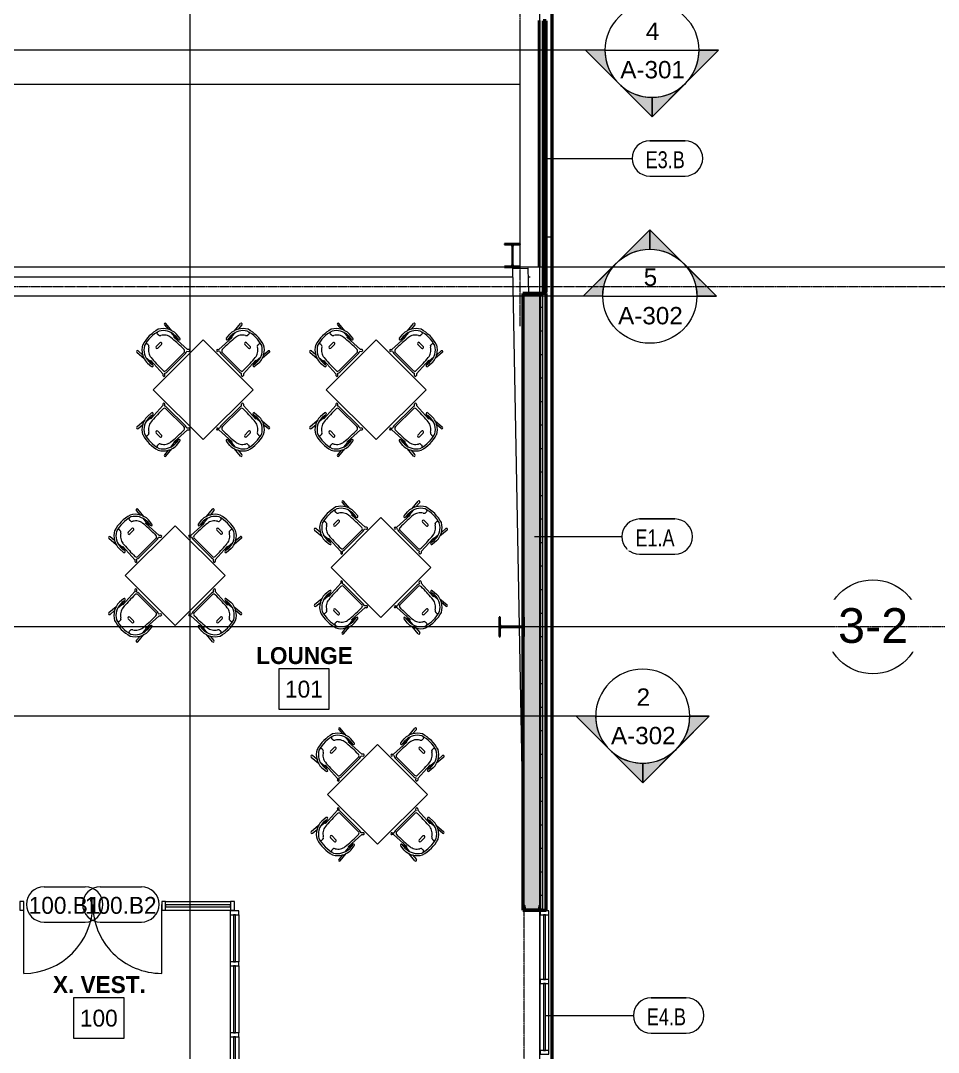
# Model space of a CAD drawing. Header units: inches. Extents: x 15537 to 31673, y -30778 to -16067.
# Drawn here: x 26016 to 26485, y -22760 to -22234 of the extents above; entities that cross this region are included whole.
import ezdxf

# ---------------------------------------------------------------- set-up
doc = ezdxf.new("R2010")
doc.units = ezdxf.units.IN
doc.header["$MEASUREMENT"] = 0
doc.linetypes.add('Grid Line 1_2_', pattern=[0.875, 0.5, -0.125, 0.125, -0.125])
doc.linetypes.add('Hidden', pattern=[0.28125, 0.1875, -0.09375])
for name, color, linetype, lineweight in [('A-AREA', 32, 'Continuous', 9), ('A-AREA-IDEN', 2, 'Continuous', 9), ('A-DOOR', 31, 'Continuous', 13), ('A-DOOR-IDEN', 31, 'Continuous', 9), ('A-FLOR', 192, 'Continuous', 13), ('A-GLAZ-CURT', 52, 'Continuous', 9), ('A-GLAZ-CWMG', 51, 'Continuous', 9), ('A-PROP-SBCK', 71, 'Hidden', 50), ('A-WALL', 113, 'Continuous', 13), ('A-WALL-IDEN', 211, 'Continuous', 9), ('A-WALL-PATT', 111, 'Continuous', 50), ('Conc', 7, 'Continuous', 9), ('G-ANNO-SYMB', 111, 'Continuous', 9), ('I-FURN', 30, 'Continuous', 9), ('S-BEAM', 12, 'Continuous', 9), ('S-COLS', 52, 'Continuous', 9), ('S-GRID', 1, 'Continuous', 9), ('S-GRID-IDEN', 1, 'Continuous', 9)]:
    doc.layers.add(name, color=color, linetype=linetype, lineweight=lineweight)
doc.styles.add('Arial', font='arial.ttf', dxfattribs={"height": 17.703593})
doc.styles.add('Arial_1', font='arial.ttf', dxfattribs={"height": 8.851796})
doc.styles.add('Century Gothic', font='GOTHIC.TTF', dxfattribs={"height": 8.622671})
doc.styles.add('Century Gothic_1', font='GOTHIC.TTF', dxfattribs={"width": 0.8, "height": 8.622671})
doc.styles.add('Century Gothic_B', font='GOTHICB.TTF', dxfattribs={"height": 8.616719})
pattern_1 = [(45, (0, 0), (-9.503515, 9.503515), []), (45, (0, 14.4), (-9.503515, 9.503515), [])]

# ---------------------------------------------------------------- blocks, each defined once
blk = doc.blocks.new('Girt_C - 8_D-1401467-First Floor Plan - Enlarged')
at = {"layer": 'S-BEAM'}
for p, q in [((26267.51, -22360.12), (26270.82, -22542.91)), ((26267.51, -22360.12), (26267.7, -22360.12)), ((26267.7, -22360.12), (26275.32, -22359.98)), ((26275.32, -22359.98), (26275.51, -22359.98)), ((26275.74, -22372.93), (26275.51, -22359.98)), ((26270.82, -22543.2), (26272.64, -22643.51))]:
    blk.add_line(p, q, dxfattribs=at)
blk = doc.blocks.new('Falcon 7700 Series Pedestal Base - 36_ Square Top x 30_ - Wheelchair Height-460525-First Floor Plan - Enlarged')
at = {"layer": 'I-FURN'}
for p, q in [((18, 18), (-18, 18)), ((-18, 18), (-18, -18)), ((18, -18), (18, 18)), ((-18, -18), (18, -18))]:
    blk.add_line(p, q, dxfattribs=at)
blk = doc.blocks.new('HermanMiller_Collection_Air-Chair_SideChair_Arms - Arms-457867-First Floor Plan - Enlarged')
at = {"layer": 'I-FURN'}
for p, q in [((-3.55, 10.02), (-8.45, 10.45)), ((-8.45, 9.45), (-5.47, 9.18)), ((-3.35, 9.02), (-0.6, 8.8)), ((2.04, 10.2), (-0.69, 10.45)), ((-0.34, 8.32), (-0.6, 8.8)), ((-0.6, 8.8), (0.38, 8.73)), ((8.79, 8.8), (-0.34, 8.32)), ((0.77, 8.78), (2.2, 9.22)), ((6.45, 7.57), (7.62, 7.57)), ((8.7, 6.35), (8.7, -6.35)), ((9.32, 9.33), (8.79, 8.8)), ((9.17, 7.94), (10.01, 8.64)), ((9.52, -6.69), (9.52, 6.69)), ((-3.6, 1.35), (-3.6, -1.35)), ((-2.35, -1.35), (-2.35, 1.35)), ((-5.47, -9.18), (-8.45, -9.45)), ((-8.45, -10.45), (-3.55, -10.02)), ((-3.35, -9.02), (-0.6, -8.8)), ((-0.69, -10.45), (2.04, -10.2)), ((-0.6, -8.8), (-0.34, -8.32)), ((0.38, -8.73), (-0.6, -8.8)), ((-0.34, -8.32), (8.79, -8.8)), ((2.2, -9.22), (0.77, -8.78)), ((6.45, -7.57), (7.62, -7.57)), ((8.79, -8.8), (9.32, -9.33)), ((10.01, -8.64), (9.17, -7.94))]:
    blk.add_line(p, q, dxfattribs=at)
for centre, radius, start, end in [((9.93, 0), 19.77, 163.4787, 196.5213), ((-1.51, 1.66), 8.5, 117.7851, 152.2149), ((-8.45, 9.95), 0.5, 90, 270), ((-0.65, 0.76), 8.69, 90.7893, 148.9202), ((-0.23, 0.83), 6.63, 124.5004, 148.6439), ((-2.46, 4.97), 5.17, 102.2096, 125.548), ((-0.92, 1.66), 5.55, 95.4677, 123.4626), ((-1.25, 4.41), 6.06, 84.7201, 112.311), ((6.58, -76.67), 84.24, 90.0911, 95.4677), ((-0.51, -9.88), 19.32, 84.4222, 90.7893), ((0.44, 9.26), 0.53, 159.7405, 262.7198), ((0.45, 9.65), 0.924, 265.6115, 290.3639), ((1.81, 9.64), 0.521, 212.9555, 275.0445), ((2.06, 9.7), 0.499, 287, 91.3054), ((7.62, 6.48), 1.09, 353.2467, 90.0911), ((7.56, 6.82), 1.97, 356.1033, 34.6542), ((9.66, 8.99), 0.49, 315, 135), ((9.93, 0), 18.77, 163.7855, 196.2145), ((-7.66, 5.36), 2.08, 305.4968, 328.6439), ((-2.98, 1.35), 0.625, 360, 180), ((-0.65, -0.76), 8.69, 211.0798, 269.2107), ((-7.66, -5.36), 2.08, 31.3561, 54.5032), ((-0.23, -0.83), 6.63, 211.3561, 235.4996), ((-2.98, -1.35), 0.625, 180, 360), ((-1.51, -1.66), 8.5, 207.7851, 242.2149), ((-8.45, -9.95), 0.5, 90, 270), ((-2.46, -4.97), 5.17, 234.452, 257.7904), ((-0.92, -1.66), 5.55, 236.5374, 264.5323), ((-1.25, -4.41), 6.06, 247.689, 275.2799), ((6.58, 76.67), 84.24, 264.5323, 269.9089), ((-0.51, 9.88), 19.32, 269.2107, 275.5778), ((0.44, -9.26), 0.53, 97.2802, 200.2595), ((0.45, -9.65), 0.924, 69.6361, 94.3885), ((1.81, -9.64), 0.521, 84.9555, 147.0445), ((2.06, -9.7), 0.499, 268.6946, 73), ((7.62, -6.48), 1.09, 269.9089, 6.7533), ((7.56, -6.82), 1.97, 325.3458, 3.8967), ((9.66, -8.99), 0.49, 225, 45)]:
    blk.add_arc(centre, radius, start, end, dxfattribs=at)
for centre, major_axis, ratio, start_param, end_param in [((-7.46, 6.92), (0.03, 3.66), 0.320235, 2.34328, 2.536765), ((-7.87, 5.38), (-0.03, 1.79), 0.298783, 2.522217, 3.153947), ((-7.46, -6.92), (-0.03, 3.66), 0.320235, 0.604828, 0.798312), ((-7.87, -5.38), (0.03, 1.79), 0.298783, 6.270831, 6.902561)]:
    blk.add_ellipse(centre, major_axis=major_axis, ratio=ratio, start_param=start_param, end_param=end_param, dxfattribs=at)
for points in [[(-6.45, 3.67), (-6.52, 3.66), (-6.67, 3.64), (-6.9, 3.62), (-7.13, 3.61), (-7.4, 3.6), (-7.65, 3.59), (-7.83, 3.59)], [(-6.45, -3.67), (-6.52, -3.66), (-6.67, -3.64), (-6.9, -3.62), (-7.13, -3.61), (-7.4, -3.6), (-7.65, -3.59), (-7.83, -3.59)]]:
    blk.add_open_spline(points, degree=3, knots=[-1, -1, -1, -1, -0.75, -0.5, -0.375, -0.25, 0, 0, 0, 0], dxfattribs=at)
blk = doc.blocks.new('HermanMiller_Collection_Air-Chair_SideChair_Arms - Arms-460524-First Floor Plan - Enlarged')
at = {"layer": 'I-FURN'}
for p, q in [((-8.45, 10.45), (-3.55, 10.02)), ((-5.47, 9.18), (-8.45, 9.45)), ((-3.35, 9.02), (-0.6, 8.8)), ((-0.69, 10.45), (2.04, 10.2)), ((-0.6, 8.8), (-0.34, 8.32)), ((0.38, 8.73), (-0.6, 8.8)), ((-0.34, 8.32), (8.79, 8.8)), ((2.2, 9.22), (0.77, 8.78)), ((6.45, 7.57), (7.62, 7.57)), ((8.7, -6.35), (8.7, 6.35)), ((8.79, 8.8), (9.32, 9.33)), ((10.01, 8.64), (9.17, 7.94)), ((9.52, 6.69), (9.52, -6.69)), ((-3.6, -1.35), (-3.6, 1.35)), ((-2.35, 1.35), (-2.35, -1.35)), ((-8.45, -9.45), (-5.47, -9.18)), ((-3.55, -10.02), (-8.45, -10.45)), ((-3.35, -9.02), (-0.6, -8.8)), ((2.04, -10.2), (-0.69, -10.45)), ((-0.34, -8.32), (-0.6, -8.8)), ((-0.6, -8.8), (0.38, -8.73)), ((8.79, -8.8), (-0.34, -8.32)), ((0.77, -8.78), (2.2, -9.22)), ((6.45, -7.57), (7.62, -7.57)), ((9.32, -9.33), (8.79, -8.8)), ((9.17, -7.94), (10.01, -8.64))]:
    blk.add_line(p, q, dxfattribs=at)
for centre, radius, start, end in [((9.93, 0), 19.77, 163.4787, 196.5213), ((-1.51, 1.66), 8.5, 117.7851, 152.2149), ((-8.45, 9.95), 0.5, 90, 270), ((-0.65, 0.76), 8.69, 90.7893, 148.9202), ((-0.23, 0.83), 6.63, 124.5004, 148.6439), ((-2.46, 4.97), 5.17, 102.2096, 125.548), ((-0.92, 1.66), 5.55, 95.4677, 123.4626), ((-1.25, 4.41), 6.06, 84.7201, 112.311), ((6.58, -76.67), 84.24, 90.0911, 95.4677), ((-0.51, -9.88), 19.32, 84.4222, 90.7893), ((0.44, 9.26), 0.53, 159.7405, 262.7198), ((0.45, 9.65), 0.924, 265.6115, 290.3639), ((1.81, 9.64), 0.521, 212.9555, 275.0445), ((2.06, 9.7), 0.499, 287, 91.3054), ((7.62, 6.48), 1.09, 353.2467, 90.0911), ((7.56, 6.82), 1.97, 356.1033, 34.6542), ((9.66, 8.99), 0.49, 315, 135), ((9.93, 0), 18.77, 163.7855, 196.2145), ((-7.66, 5.36), 2.08, 305.4968, 328.6439), ((-2.98, 1.35), 0.625, 0, 180), ((-0.65, -0.76), 8.69, 211.0798, 269.2107), ((-7.66, -5.36), 2.08, 31.3561, 54.5032), ((-0.23, -0.83), 6.63, 211.3561, 235.4996), ((-2.98, -1.35), 0.625, 180, 0), ((-1.51, -1.66), 8.5, 207.7851, 242.2149), ((-8.45, -9.95), 0.5, 90, 270), ((-2.46, -4.97), 5.17, 234.452, 257.7904), ((-0.92, -1.66), 5.55, 236.5374, 264.5323), ((-1.25, -4.41), 6.06, 247.689, 275.2799), ((6.58, 76.67), 84.24, 264.5323, 269.9089), ((-0.51, 9.88), 19.32, 269.2107, 275.5778), ((0.44, -9.26), 0.53, 97.2802, 200.2595), ((0.45, -9.65), 0.924, 69.6361, 94.3885), ((1.81, -9.64), 0.521, 84.9555, 147.0445), ((2.06, -9.7), 0.499, 268.6946, 73), ((7.62, -6.48), 1.09, 269.9089, 6.7533), ((7.56, -6.82), 1.97, 325.3458, 3.8967), ((9.66, -8.99), 0.49, 225, 45)]:
    blk.add_arc(centre, radius, start, end, dxfattribs=at)
for centre, major_axis, ratio, start_param, end_param in [((-7.46, 6.92), (0.03, 3.66), 0.320235, 2.34328, 2.536765), ((-7.87, 5.38), (-0.03, 1.79), 0.298783, 2.522217, 3.153947), ((-7.46, -6.92), (-0.03, 3.66), 0.320235, 0.604828, 0.798312), ((-7.87, -5.38), (0.03, 1.79), 0.298783, 6.270831, 6.902561)]:
    blk.add_ellipse(centre, major_axis=major_axis, ratio=ratio, start_param=start_param, end_param=end_param, dxfattribs=at)
for points in [[(-6.45, 3.67), (-6.52, 3.66), (-6.67, 3.64), (-6.9, 3.62), (-7.13, 3.61), (-7.4, 3.6), (-7.65, 3.59), (-7.83, 3.59)], [(-6.45, -3.67), (-6.52, -3.66), (-6.67, -3.64), (-6.9, -3.62), (-7.13, -3.61), (-7.4, -3.6), (-7.65, -3.59), (-7.83, -3.59)]]:
    blk.add_open_spline(points, degree=3, knots=[-1, -1, -1, -1, -0.75, -0.5, -0.375, -0.25, 0, 0, 0, 0], dxfattribs=at)
blk = doc.blocks.new('System Panel - Exterior Glazing-1142335-First Floor Plan - Enlarged')
at = {"layer": 'A-GLAZ-CURT', "lineweight": 13}
for p, q in [((16.53125, -0.25), (-16.53125, -0.25)), ((-16.53125, -0.25), (-16.53125, -1.25)), ((-16.53125, -1.25), (16.53125, -1.25)), ((16.53125, -1.25), (16.53125, -0.25))]:
    blk.add_line(p, q, dxfattribs=at)
at = {"layer": 'A-GLAZ-CURT'}
for p, q in [((-16.53125, -1.25), (-16.53125, -0.25)), ((16.53125, -0.25), (-16.53125, -0.25)), ((-16.53125, -1.25), (16.53125, -1.25)), ((16.53125, -0.25), (16.53125, -1.25))]:
    blk.add_line(p, q, dxfattribs=at)
blk = doc.blocks.new('Rectangular Mullion - Exterior 2_ x 4_5_-1135294-First Floor Plan - Enlarged')
at = {"layer": 'A-GLAZ-CWMG'}
for p, q in [((26281.52, -22722.99), (26281.52, -22689.93)), ((26286.02, -22722.99), (26286.02, -22689.93))]:
    blk.add_line(p, q, dxfattribs=at)
blk = doc.blocks.new('Rectangular Mullion - Exterior 2_ x 4_5_-1142342-First Floor Plan - Enlarged')
at = {"layer": 'A-GLAZ-CWMG', "lineweight": 20}
for p, q in [((0, 3), (-2, 3)), ((-2, 3), (-2, -1.5)), ((0, -1.5), (0, 3)), ((-2, -1.5), (0, -1.5))]:
    blk.add_line(p, q, dxfattribs=at)
blk = doc.blocks.new('Rectangular Mullion - Exterior 2_ x 4_5_-1115231-First Floor Plan - Enlarged')
at = {"layer": 'A-GLAZ-CWMG', "lineweight": 20}
for p, q in [((-1, 3), (1, 3)), ((-1, -1.5), (-1, 3)), ((1, 3), (1, -1.5)), ((1, -1.5), (-1, -1.5))]:
    blk.add_line(p, q, dxfattribs=at)
blk = doc.blocks.new('System Panel - Exterior Glazing-827433-First Floor Plan - Enlarged')
at = {"layer": 'A-GLAZ-CURT', "lineweight": 13}
for p, q in [((17.09375, -0.25), (-17.09375, -0.25)), ((-17.09375, -0.25), (-17.09375, -1.25)), ((-17.09375, -1.25), (17.09375, -1.25)), ((17.09375, -1.25), (17.09375, -0.25))]:
    blk.add_line(p, q, dxfattribs=at)
at = {"layer": 'A-GLAZ-CURT'}
for p, q in [((-17.09375, -1.25), (-17.09375, -0.25)), ((17.09375, -0.25), (-17.09375, -0.25)), ((-17.09375, -1.25), (17.09375, -1.25)), ((17.09375, -0.25), (17.09375, -1.25))]:
    blk.add_line(p, q, dxfattribs=at)
blk = doc.blocks.new('Rectangular Mullion - Exterior 2_ x 4_5_-769211-First Floor Plan - Enlarged')
at = {"layer": 'A-GLAZ-CWMG'}
for p, q in [((26281.52, -22759.18), (26281.52, -22724.99)), ((26286.02, -22759.18), (26286.02, -22724.99))]:
    blk.add_line(p, q, dxfattribs=at)
blk = doc.blocks.new('Rectangular Mullion - Exterior 2_ x 4_5_-827464-First Floor Plan - Enlarged')
at = {"layer": 'A-GLAZ-CWMG', "lineweight": 20}
for p, q in [((-1, 3), (1, 3)), ((-1, -1.5), (-1, 3)), ((1, 3), (1, -1.5)), ((1, -1.5), (-1, -1.5))]:
    blk.add_line(p, q, dxfattribs=at)
blk = doc.blocks.new('System Panel - Exterior Glazing-1142345-First Floor Plan - Enlarged')
at = {"layer": 'A-GLAZ-CURT', "lineweight": 13}
for p, q in [((16.53125, 1.25), (-16.53125, 1.25)), ((-16.53125, 1.25), (-16.53125, 0.25)), ((-16.53125, 0.25), (16.53125, 0.25)), ((16.53125, 0.25), (16.53125, 1.25))]:
    blk.add_line(p, q, dxfattribs=at)
at = {"layer": 'A-GLAZ-CURT'}
for p, q in [((-16.53125, 0.25), (-16.53125, 1.25)), ((16.53125, 1.25), (-16.53125, 1.25)), ((-16.53125, 0.25), (16.53125, 0.25)), ((16.53125, 1.25), (16.53125, 0.25))]:
    blk.add_line(p, q, dxfattribs=at)
blk = doc.blocks.new('System Panel - Exterior Glazing-827454-First Floor Plan - Enlarged')
at = {"layer": 'A-GLAZ-CURT', "lineweight": 13}
for p, q in [((17.09375, 1.25), (-17.09375, 1.25)), ((-17.09375, 1.25), (-17.09375, 0.25)), ((-17.09375, 0.25), (17.09375, 0.25)), ((17.09375, 0.25), (17.09375, 1.25))]:
    blk.add_line(p, q, dxfattribs=at)
at = {"layer": 'A-GLAZ-CURT'}
for p, q in [((-17.09375, 0.25), (-17.09375, 1.25)), ((17.09375, 1.25), (-17.09375, 1.25)), ((-17.09375, 0.25), (17.09375, 0.25)), ((17.09375, 1.25), (17.09375, 0.25))]:
    blk.add_line(p, q, dxfattribs=at)
blk = doc.blocks.new('System Panel - Exterior Glazing-1142649-First Floor Plan - Enlarged')
at = {"layer": 'A-GLAZ-CURT', "lineweight": 13}
for p, q in [((12.06, 1.25), (-12.06, 1.25)), ((-12.06, 1.25), (-12.06, 0.25)), ((-12.06, 0.25), (12.06, 0.25)), ((12.06, 0.25), (12.06, 1.25))]:
    blk.add_line(p, q, dxfattribs=at)
at = {"layer": 'A-GLAZ-CURT'}
for p, q in [((-12.06, 0.25), (-12.06, 1.25)), ((12.06, 1.25), (-12.06, 1.25)), ((-12.06, 0.25), (12.06, 0.25)), ((12.06, 1.25), (12.06, 0.25))]:
    blk.add_line(p, q, dxfattribs=at)
blk = doc.blocks.new('Rectangular Mullion - Exterior 2_ x 4_5_-1135311-First Floor Plan - Enlarged')
at = {"layer": 'A-GLAZ-CWMG'}
for p, q in [((26123.39, -22752.24), (26123.39, -22785.3)), ((26127.89, -22752.24), (26127.89, -22785.3))]:
    blk.add_line(p, q, dxfattribs=at)
blk = doc.blocks.new('Rectangular Mullion - Exterior 2_ x 4_5_-769167-First Floor Plan - Enlarged')
at = {"layer": 'A-GLAZ-CWMG'}
for p, q in [((26123.39, -22716.05), (26123.39, -22750.24)), ((26127.89, -22716.05), (26127.89, -22750.24))]:
    blk.add_line(p, q, dxfattribs=at)
blk = doc.blocks.new('Rectangular Mullion - Exterior 2_ x 4_5_-1142647-First Floor Plan - Enlarged')
at = {"layer": 'A-GLAZ-CWMG'}
for p, q in [((26123.39, -22689.93), (26123.39, -22714.05)), ((26127.89, -22689.93), (26127.89, -22714.05))]:
    blk.add_line(p, q, dxfattribs=at)
blk = doc.blocks.new('Rectangular Mullion - Exterior 2_ x 4_5_-1142586-First Floor Plan - Enlarged')
at = {"layer": 'A-GLAZ-CWMG', "lineweight": 20}
for p, q in [((-2, 1.5), (0, 1.5)), ((-2, -3), (-2, 1.5)), ((0, 1.5), (0, -3)), ((0, -3), (-2, -3))]:
    blk.add_line(p, q, dxfattribs=at)
blk = doc.blocks.new('Rectangular Mullion - Exterior 2_ x 4_5_-827470-First Floor Plan - Enlarged')
at = {"layer": 'A-GLAZ-CWMG', "lineweight": 20}
for p, q in [((-1, 1.5), (1, 1.5)), ((-1, -3), (-1, 1.5)), ((1, 1.5), (1, -3)), ((1, -3), (-1, -3))]:
    blk.add_line(p, q, dxfattribs=at)
blk = doc.blocks.new('Door_Single_Storefront - one-1371401-First Floor Plan - Enlarged')
at = {"layer": 'A-DOOR'}
blk.add_line((-17.59375, 35.1875), (-17.59375, 0), dxfattribs=at)
blk.add_arc((-17.59375, 0), 35.1875, 360, 90, dxfattribs=at)
blk = doc.blocks.new('Door_Single_Storefront - one-1371400-First Floor Plan - Enlarged')
at = {"layer": 'A-DOOR'}
blk.add_line((-17.59375, -35.1875), (-17.59375, 0), dxfattribs=at)
blk.add_arc((-17.59375, 0), 35.1875, 270, 0, dxfattribs=at)
blk = doc.blocks.new('Rectangular Mullion - Exterior 2_ x 4_5_-1305234-First Floor Plan - Enlarged')
at = {"layer": 'A-GLAZ-CWMG'}
for p, q in [((26090.45, -22683.18), (26123.52, -22683.18)), ((26090.45, -22687.68), (26123.52, -22687.68))]:
    blk.add_line(p, q, dxfattribs=at)
blk = doc.blocks.new('Rectangular Mullion - Profile_Polycarbonate_Upper and left-1189760-First Floor Plan - Enlarged')
at = {"layer": 'A-GLAZ-CWMG', "lineweight": 20}
for p, q in [((-3.622, 1.141125), (0, 1.141125)), ((-3.622, 0.787125), (-3.622, 1.141125)), ((-3.372, 0.787125), (-3.622, 0.787125)), ((-0.0625, 1.078625), (-3.5595, 1.078625)), ((-3.5595, 1.078625), (-3.5595, 0.849625)), ((-3.5595, 0.849625), (-3.372, 0.849625)), ((-3.372, 0.849625), (-3.372, 0.787125)), ((-0.0625, -0.922375), (-0.0625, 1.078625)), ((0, 1.141125), (0, -0.984875)), ((-2.834, -0.984875), (-2.834, -0.859875)), ((-2.834, -0.859875), (-2.7715, -0.859875)), ((0, -0.984875), (-2.834, -0.984875)), ((-2.7715, -0.859875), (-2.7715, -0.922375)), ((-2.7715, -0.922375), (-0.0625, -0.922375))]:
    blk.add_line(p, q, dxfattribs=at)
blk = doc.blocks.new('Rectangular Mullion - Exterior 2_ x 4_5_-1142587-First Floor Plan - Enlarged')
at = {"layer": 'A-GLAZ-CWMG', "lineweight": 20}
for p, q in [((0, 1.5), (-2, 1.5)), ((-2, 1.5), (-2, -3)), ((0, -3), (0, 1.5)), ((-2, -3), (0, -3))]:
    blk.add_line(p, q, dxfattribs=at)
blk = doc.blocks.new('Girt_Z - 10_D-1236892-First Floor Plan - Enlarged')
at = {"layer": 'S-BEAM'}
for p, q in [((26271.39, -22347.55), (26271.39, -22233.68)), ((26280.75, -22359.55), (26280.75, -22233.68)), ((26280.82, -22359.55), (26280.82, -22233.68)), ((26281.39, -22233.68), (26281.39, -22359.55)), ((26271.39, -22359.12), (26271.39, -22347.99)), ((26280.75, -22359.55), (26271.39, -22359.55)), ((26280.82, -22359.55), (26280.75, -22359.55)), ((26281.39, -22359.55), (26280.82, -22359.55))]:
    blk.add_line(p, q, dxfattribs=at)
blk = doc.blocks.new('Section - Section Head - Filled-1526-First Floor Plan - Enlarged')
at = {"layer": 'G-ANNO-SYMB'}
h = blk.add_hatch(color=256, dxfattribs=at)
edge = h.paths.add_edge_path(flags=0)
edge.add_line((-0.4268, 0.1768), (-0.25, 0.3536))
edge.add_line((-0.25, 0.3536), (-0.25, 0.25))
edge.add_arc((-0.25, 0), 0.25, 90, 135)
h = blk.add_hatch(color=256, dxfattribs=at)
edge = h.paths.add_edge_path(flags=0)
edge.add_arc((-0.25, 0), 0.25, 45, 90)
edge.add_line((-0.25, 0.25), (-0.25, 0.3536))
edge.add_line((-0.25, 0.3536), (-0.0732, 0.1768))
h = blk.add_hatch(color=256, dxfattribs=at)
edge = h.paths.add_edge_path(flags=0)
edge.add_arc((-0.25, 0), 0.2503, 137.9216, 180)
edge.add_line((-0.5003, 0), (-0.6036, 0))
edge.add_line((-0.6036, 0), (-0.4358, 0.1678))
h = blk.add_hatch(color=256, dxfattribs=at)
edge = h.paths.add_edge_path(flags=0)
edge.add_line((-0.0642, 0.1678), (0.1036, 0))
edge.add_line((0.1036, 0), (0.0003, 0))
edge.add_arc((-0.25, 0), 0.2503, 0, 42.0784)
for p, q in [((-0.25, 0.3536), (-0.6036, 0)), ((-0.25, 0.3536), (-0.4268, 0.1768)), ((-0.25, 0.3536), (0.1036, 0)), ((-0.25, 0.25), (-0.25, 0.3536)), ((-0.0732, 0.1768), (-0.25, 0.3536)), ((-0.25, 0.3536), (-0.25, 0.25)), ((-0.4358, 0.1678), (-0.6036, 0)), ((0.1036, 0), (-0.0642, 0.1678)), ((-0.6036, 0), (-0.5003, 0)), ((0.0003, 0), (0.1036, 0)), ((-0.5, 0), (-0.6036, 0)), ((0, 0), (0.1036, 0))]:
    blk.add_line(p, q, dxfattribs=at)
for radius, start, end in [(0.25, 360, 180), (0.25, 90, 135), (0.25, 45, 90), (0.2503, 137.9216, 180), (0.2503, 0, 42.0784), (0.25, 180, 360)]:
    blk.add_arc((-0.25, 0), radius, start, end, dxfattribs=at)
blk = doc.blocks.new('Grid - Grid Head - Circle-14747-First Floor Plan - Enlarged')
at = {"layer": 'S-GRID-IDEN'}
blk.add_circle((0, 0), 0.25, dxfattribs=at)
blk = doc.blocks.new('Door Tag - Door Tag-4658-First Floor Plan - Enlarged')
at = {"layer": 'A-DOOR-IDEN', "color": 153}
for p, q in [((-0.109375, 0.09375), (0.109375, 0.09375)), ((-0.109375, -0.09375), (0.109375, -0.09375))]:
    blk.add_line(p, q, dxfattribs=at)
for centre, start, end in [((-0.109375, 0), 90, 270), ((0.109375, 0), 270, 90)]:
    blk.add_arc(centre, 0.09375, start, end, dxfattribs=at)
blk = doc.blocks.new('Wall Tag - 1_4_-1369832-First Floor Plan - Enlarged')
at = {"layer": 'A-WALL-IDEN', "color": 153}
for p, q in [((-0.0822, 0.0968), (0.1053, 0.0968)), ((0.1053, 0.0968), (-0.0822, 0.0968)), ((-0.0822, -0.0907), (0.1053, -0.0907)), ((-0.0822, -0.0907), (0.1053, -0.0907))]:
    blk.add_line(p, q, dxfattribs=at)
for centre, start, end in [((-0.0822, 0.0031), 90, 270), ((-0.0822, 0.0031), 90, 270), ((0.1053, 0.0031), 270, 90), ((0.1053, 0.0031), 270, 90)]:
    blk.add_arc(centre, 0.0937, start, end, dxfattribs=at)

msp = doc.modelspace()

# ---------------------------------------------------------------- hatches: boundary and pattern name
at = {"layer": 'A-WALL-PATT', "lineweight": 9, "transparency": 33554649}
msp.add_hatch(color=256, dxfattribs=at).paths.add_polyline_path([(26284.67763, -22372.17881), (26284.67763, -22233.74031), (26283.10283, -22233.74031), (26283.10283, -22372.17881)], flags=0)
at = {"layer": 'A-WALL-PATT', "lineweight": 9}
h = msp.add_hatch(dxfattribs=at)
h.set_pattern_fill('FP_14', color=256, style=0, pattern_type=2)
h.set_pattern_definition([(161.57, (0.48, 0.48), (-3.839953776, -1.544e-05), [0, -27.322, 3.034, 0]), (18.43, (-0.48, 0.48), (-3.839953776, 1.544e-05), [0, -27.322, 3.034, 0]), (108.43, (0.48, 0.48), (1.919622, -9.60052459), [9.106, -21.25]), (71.57, (-0.48, 0.48), (1.919622, 9.60052459), [9.106, -21.25])])
h.paths.add_polyline_path([(26273.39023, -22686.92781), (26281.39023, -22686.92781), (26281.39023, -22373.67781), (26273.39023, -22373.67781), (26273.39023, -22622.27872)], flags=0)
h = msp.add_hatch(dxfattribs=at)
h.set_pattern_fill('FP_16', color=256, style=0, pattern_type=2)
h.set_pattern_definition([(0, (0, 0), (0, 12), []), (90, (0, 0), (-12, 7e-16), [])])
h.paths.add_polyline_path([(26281.89023, -22686.92781), (26282.89023, -22686.92781), (26282.89023, -22373.67781), (26281.89023, -22373.67781), (26281.89023, -22622.27872)], flags=0)
at = {"layer": 'S-COLS'}
h = msp.add_hatch(dxfattribs=at)
h.set_pattern_fill('FP_11', color=256, style=0, pattern_type=2)
h.set_pattern_definition(pattern_1)
h.paths.add_polyline_path([(26271.39023, -22359.55281), (26271.39023, -22359.11922), (26268.22616, -22359.11922), (26267.73726, -22358.91671), (26267.53476, -22358.42781), (26267.53476, -22348.67781), (26267.73726, -22348.18891), (26268.22616, -22347.9864), (26271.39023, -22347.9864), (26271.39023, -22347.55281), (26263.39023, -22347.55281), (26263.39023, -22347.9864), (26266.55429, -22347.9864), (26267.04319, -22348.18891), (26267.24569, -22348.67781), (26267.24569, -22358.42781), (26267.04319, -22358.91671), (26266.55429, -22359.11922), (26263.39023, -22359.11922), (26263.39023, -22359.55281)], flags=0)
h = msp.add_hatch(dxfattribs=at)
h.set_pattern_fill('FP_11', color=256, style=0, pattern_type=2)
h.set_pattern_definition(pattern_1)
h.paths.add_polyline_path([(26261.07382, -22548.05281), (26261.07382, -22543.88875), (26261.27633, -22543.39985), (26261.76523, -22543.19734), (26272.26523, -22543.19734), (26272.75412, -22543.39985), (26272.95663, -22543.88875), (26272.95663, -22548.05281), (26273.39023, -22548.05281), (26273.39023, -22538.05281), (26272.95663, -22538.05281), (26272.95663, -22542.21687), (26272.75412, -22542.70577), (26272.26523, -22542.90828), (26261.76523, -22542.90828), (26261.23883, -22542.61524), (26261.07382, -22542.21687), (26261.07382, -22538.05281), (26260.64023, -22538.05281), (26260.64023, -22548.05281)], flags=0)
h = msp.add_hatch(dxfattribs=at)
h.set_pattern_fill('FP_11', color=256, style=0, pattern_type=2)
h.set_pattern_definition(pattern_1)
h.paths.add_polyline_path([(26281.39023, -22687.67781), (26281.39023, -22685.33781), (26281.11445, -22685.45204), (26281.00023, -22685.72781), (26280.73937, -22687.37481), (26274.04108, -22687.37481), (26273.666, -22685.45204), (26273.39023, -22685.33781), (26273.39023, -22687.67781)], flags=0)

# ---------------------------------------------------------------- linework, layer by layer
at = {"layer": 'A-AREA'}
for p, q in [((25850.01523, -22364.49031), (26267.58826, -22364.49031)), ((26275.58922, -22364.49031), (26276.39023, -22364.49031))]:
    msp.add_line(p, q, dxfattribs=at)
at = {"layer": 'A-AREA-IDEN', "flags": 128}
for points in [[(26148.14192, -22564.4251), (26148.14192, -22584.99653), (26173.85192, -22584.99653), (26173.85192, -22564.4251)], [(26043.51882, -22732.30347), (26043.51882, -22752.8749), (26069.22882, -22752.8749), (26069.22882, -22732.30347)]]:
    msp.add_lwpolyline(points, close=True, dxfattribs=at)
at = {"layer": 'A-FLOR'}
msp.add_line((24603.39023, -22266.05281), (26271.39023, -22266.05281), dxfattribs=at)
at = {"layer": 'A-PROP-SBCK'}
msp.add_line((26287.51523, -19438.18055), (26287.51523, -25779.86428), dxfattribs=at)
at = {"layer": 'A-WALL', "lineweight": 50}
for p, q in [((26283.10283, -22233.74031), (26283.10283, -22372.17881)), ((26284.67763, -22233.74031), (26283.10283, -22233.74031)), ((26284.67763, -22372.17881), (26284.67763, -22233.74031)), ((26272.64023, -22372.92781), (26272.64023, -22687.67781)), ((26284.70273, -22372.92781), (26272.64023, -22372.92781)), ((26283.10283, -22372.17881), (26284.67763, -22372.17881)), ((26284.70273, -22687.67781), (26284.70273, -22372.92781)), ((26272.64023, -22687.67781), (26284.70273, -22687.67781))]:
    msp.add_line(p, q, dxfattribs=at)
at = {"layer": 'A-WALL'}
for p, q in [((26273.39023, -22686.92781), (26273.39023, -22373.67781)), ((26282.89023, -22373.67781), (26273.39023, -22373.67781)), ((26281.39023, -22686.92781), (26281.39023, -22373.67781)), ((26281.89023, -22686.92781), (26281.89023, -22373.67781)), ((26282.89023, -22687.67781), (26282.89023, -22372.92781)), ((26284.39023, -22687.67781), (26284.39023, -22372.92781)), ((26273.39023, -22686.92781), (26282.89023, -22686.92781))]:
    msp.add_line(p, q, dxfattribs=at)
at = {"layer": 'A-WALL-IDEN', "color": 153}
for p, q in [((26283.89023, -22304.0216), (26328.4949, -22304.0216)), ((26278.67148, -22497.00558), (26323.27615, -22497.00558)), ((26284.51523, -22741.37138), (26329.1199, -22741.37138))]:
    msp.add_line(p, q, dxfattribs=at)
at = {"layer": 'Conc'}
for p, q in [((26283.10283, -22344.18055), (26282.99063, -22344.18055)), ((26284.67763, -22344.18055), (26283.10283, -22344.18055)), ((26286.85392, -22344.18055), (26284.67763, -22344.18055))]:
    msp.add_line(p, q, dxfattribs=at)
at = {"layer": 'G-ANNO-SYMB'}
for p, q in [((26102.81696, -21003.0772), (26102.81696, -22908.83975)), ((26314.63338, -22248.83309), (22003.89418, -22248.83309)), ((26314.63338, -22248.83309), (26362.63338, -22248.83309)), ((26313.52018, -22374.35697), (21997.29287, -22374.35697)), ((26313.52018, -22374.35697), (26361.52018, -22374.35697)), ((26309.88791, -22588.63029), (21993.6606, -22588.63029)), ((26309.88791, -22588.63029), (26357.88791, -22588.63029))]:
    msp.add_line(p, q, dxfattribs=at)
at = {"layer": 'S-COLS', "lineweight": 30}
for p, q in [((26271.39023, -22347.55281), (26263.39023, -22347.55281)), ((26263.39023, -22347.55281), (26263.39023, -22347.9864)), ((26263.39023, -22347.9864), (26266.55429, -22347.9864)), ((26268.22616, -22347.9864), (26271.39023, -22347.9864)), ((26271.39023, -22347.9864), (26271.39023, -22347.55281)), ((26267.24569, -22348.67781), (26267.24569, -22358.42781)), ((26267.53476, -22358.42781), (26267.53476, -22348.67781)), ((26266.55429, -22359.11922), (26263.39023, -22359.11922)), ((26263.39023, -22359.11922), (26263.39023, -22359.55281)), ((26271.39023, -22359.11922), (26268.22616, -22359.11922)), ((26271.39023, -22359.55281), (26271.39023, -22359.11922)), ((26263.39023, -22359.55281), (26271.39023, -22359.55281)), ((26261.07382, -22538.05281), (26260.64023, -22538.05281)), ((26260.64023, -22538.05281), (26260.64023, -22548.05281)), ((26261.07382, -22542.21687), (26261.07382, -22538.05281)), ((26273.39023, -22538.05281), (26272.95663, -22538.05281)), ((26272.95663, -22538.05281), (26272.95663, -22542.21687)), ((26273.39023, -22548.05281), (26273.39023, -22538.05281)), ((26272.26523, -22542.90828), (26261.76523, -22542.90828)), ((26261.76523, -22543.19734), (26272.26523, -22543.19734)), ((26260.64023, -22548.05281), (26261.07382, -22548.05281)), ((26261.07382, -22548.05281), (26261.07382, -22543.88875)), ((26272.95663, -22543.88875), (26272.95663, -22548.05281)), ((26272.95663, -22548.05281), (26273.39023, -22548.05281)), ((26273.39023, -22685.33781), (26273.39023, -22687.67781)), ((26281.39023, -22687.67781), (26281.39023, -22685.33781)), ((26273.39023, -22687.67781), (26281.39023, -22687.67781)), ((26274.04108, -22687.37481), (26273.78023, -22685.72781)), ((26280.73937, -22687.37481), (26274.04108, -22687.37481)), ((26281.00023, -22685.72781), (26280.73937, -22687.37481))]:
    msp.add_line(p, q, dxfattribs=at)
for centre, radius, start, end in [((26266.55429, -22348.67781), 0.69141, 0, 90), ((26268.22616, -22348.67781), 0.69141, 90, 180), ((26266.55429, -22358.42781), 0.69141, 270, 0), ((26268.22616, -22358.42781), 0.69141, 180, 270), ((26261.76523, -22542.21687), 0.69141, 180, 270), ((26261.76523, -22543.88875), 0.69141, 90, 180), ((26272.26523, -22542.21687), 0.69141, 270, 0), ((26272.26523, -22543.88875), 0.69141, 0, 90), ((26273.39023, -22685.72781), 0.39, 0, 90), ((26281.39023, -22685.72781), 0.39, 90, 180)]:
    msp.add_arc(centre, radius, start, end, dxfattribs=at)
at = {"layer": 'S-GRID', "linetype": 'Grid Line 1_2_'}
for p, q in [((26271.39023, -22389.5762), (26271.39023, -20550.05281)), ((26281.39023, -23047.79981), (26281.39023, -20598.05281)), ((26281.39023, -23365.24119), (26281.39023, -20950.42781)), ((26719.06441, -22359.55281), (22653.5125, -22359.55281)), ((27097.46684, -22359.55281), (22737.5125, -22359.55281)), ((27049.46684, -22369.55281), (22737.5125, -22369.55281)), ((26273.39023, -23413.24119), (26273.39023, -22389.5762))]:
    msp.add_line(p, q, dxfattribs=at)

# ---------------------------------------------------------------- block references
at = {"layer": 'A-DOOR'}
msp.add_blockref('Door_Single_Storefront - one-1371400-First Floor Plan - Enlarged', (26035.67148, -22684.67781), dxfattribs=at)
at = {"layer": 'A-DOOR', "rotation": 180}
msp.add_blockref('Door_Single_Storefront - one-1371401-First Floor Plan - Enlarged', (26070.85898, -22684.67781), dxfattribs=at)
at = {"layer": 'A-DOOR-IDEN', "color": 153, "xscale": 95.99999999999994, "yscale": 95.99999999999994, "zscale": 95.99999999999994}
for p in [(26038.92042, -22684.67781), (26067.61003, -22684.67781)]:
    msp.add_blockref('Door Tag - Door Tag-4658-First Floor Plan - Enlarged', p, dxfattribs=at)
at = {"layer": 'A-GLAZ-CURT'}
for name, p, rotation in [('System Panel - Exterior Glazing-1142345-First Floor Plan - Enlarged', (26106.98398, -22684.67781), 180), ('System Panel - Exterior Glazing-1142649-First Floor Plan - Enlarged', (26126.39023, -22701.99031), 90), ('System Panel - Exterior Glazing-1142335-First Floor Plan - Enlarged', (26284.51523, -22706.45906), 270), ('System Panel - Exterior Glazing-827454-First Floor Plan - Enlarged', (26126.39023, -22733.14656), 90), ('System Panel - Exterior Glazing-827433-First Floor Plan - Enlarged', (26284.51523, -22742.08406), 270), ('System Panel - Exterior Glazing-1142345-First Floor Plan - Enlarged', (26126.39023, -22768.77156), 90)]:
    msp.add_blockref(name, p, dxfattribs=dict(at, rotation=rotation))
at = {"layer": 'A-GLAZ-CWMG', "extrusion": (0, 0, -1)}
for name, p, rotation in [('Rectangular Mullion - Profile_Polycarbonate_Upper and left-1189760-First Floor Plan - Enlarged', (-26283.89023, -22372.67781), 269.9999999999958), ('Rectangular Mullion - Exterior 2_ x 4_5_-1142586-First Floor Plan - Enlarged', (-26126.39023, -22687.92781), 90), ('Rectangular Mullion - Exterior 2_ x 4_5_-827470-First Floor Plan - Enlarged', (-26126.39023, -22715.05281), 90), ('Rectangular Mullion - Exterior 2_ x 4_5_-827464-First Floor Plan - Enlarged', (-26284.51523, -22723.99031), 270), ('Rectangular Mullion - Exterior 2_ x 4_5_-827470-First Floor Plan - Enlarged', (-26126.39023, -22751.24031), 90), ('Rectangular Mullion - Exterior 2_ x 4_5_-1115231-First Floor Plan - Enlarged', (-26284.51523, -22760.17781), 270)]:
    msp.add_blockref(name, p, dxfattribs=dict(at, rotation=rotation))
for p in [(-26017.07773, -22684.67781), (-26089.45273, -22684.67781)]:
    msp.add_blockref('Rectangular Mullion - Exterior 2_ x 4_5_-827470-First Floor Plan - Enlarged', p, dxfattribs=at)
at = {"layer": 'A-GLAZ-CWMG'}
for name, p in [('Rectangular Mullion - Exterior 2_ x 4_5_-1305234-First Floor Plan - Enlarged', (0, 0)), ('Rectangular Mullion - Exterior 2_ x 4_5_-1142587-First Floor Plan - Enlarged', (26125.51523, -22684.67781)), ('Rectangular Mullion - Exterior 2_ x 4_5_-1142647-First Floor Plan - Enlarged', (0, 0)), ('Rectangular Mullion - Exterior 2_ x 4_5_-1135294-First Floor Plan - Enlarged', (0, 0)), ('Rectangular Mullion - Exterior 2_ x 4_5_-769167-First Floor Plan - Enlarged', (0, 0)), ('Rectangular Mullion - Exterior 2_ x 4_5_-769211-First Floor Plan - Enlarged', (0, 0)), ('Rectangular Mullion - Exterior 2_ x 4_5_-1135311-First Floor Plan - Enlarged', (0, 0))]:
    msp.add_blockref(name, p, dxfattribs=at)
at = {"layer": 'A-GLAZ-CWMG', "rotation": 89.99999999999997}
msp.add_blockref('Rectangular Mullion - Exterior 2_ x 4_5_-1142342-First Floor Plan - Enlarged', (26284.51523, -22687.92781), dxfattribs=at)
at = {"layer": 'A-WALL-IDEN', "color": 153, "xscale": 95.99999999999994, "yscale": 95.99999999999994, "zscale": 95.99999999999994}
for p in [(26345.39023, -22304.31531), (26340.17148, -22497.29928), (26346.01523, -22741.66509)]:
    msp.add_blockref('Wall Tag - 1_4_-1369832-First Floor Plan - Enlarged', p, dxfattribs=at)
at = {"layer": 'G-ANNO-SYMB', "xscale": 95.99999999999994, "yscale": 95.99999999999994, "zscale": 95.99999999999994, "rotation": 180}
for p in [(26314.63338, -22248.83309), (26309.88791, -22588.63029)]:
    msp.add_blockref('Section - Section Head - Filled-1526-First Floor Plan - Enlarged', p, dxfattribs=at)
at = {"layer": 'G-ANNO-SYMB', "extrusion": (0, 0, -1), "xscale": 95.99999999999994, "yscale": 95.99999999999994, "zscale": 95.99999999999994}
msp.add_blockref('Section - Section Head - Filled-1526-First Floor Plan - Enlarged', (-26313.52018, -22374.35697), dxfattribs=at)
at = {"layer": 'I-FURN'}
for name, p, rotation in [('HermanMiller_Collection_Air-Chair_SideChair_Arms - Arms-457867-First Floor Plan - Enlarged', (26089.09947, -22401.54671), 314.9999999999997), ('HermanMiller_Collection_Air-Chair_SideChair_Arms - Arms-460524-First Floor Plan - Enlarged', (26130.11167, -22401.54671), 224.9999999999995), ('HermanMiller_Collection_Air-Chair_SideChair_Arms - Arms-457867-First Floor Plan - Enlarged', (26177.38222, -22401.54671), 314.9999999999997), ('HermanMiller_Collection_Air-Chair_SideChair_Arms - Arms-460524-First Floor Plan - Enlarged', (26218.39442, -22401.54671), 224.9999999999995), ('Falcon 7700 Series Pedestal Base - 36_ Square Top x 30_ - Wheelchair Height-460525-First Floor Plan - Enlarged', (26109.60557, -22422.05281), 314.9999999999997), ('Falcon 7700 Series Pedestal Base - 36_ Square Top x 30_ - Wheelchair Height-460525-First Floor Plan - Enlarged', (26197.88832, -22422.05281), 314.9999999999997), ('HermanMiller_Collection_Air-Chair_SideChair_Arms - Arms-457867-First Floor Plan - Enlarged', (26089.09947, -22442.55891), 44.99999999999943), ('HermanMiller_Collection_Air-Chair_SideChair_Arms - Arms-460524-First Floor Plan - Enlarged', (26130.11167, -22442.55891), 134.9999999999997), ('HermanMiller_Collection_Air-Chair_SideChair_Arms - Arms-457867-First Floor Plan - Enlarged', (26177.38222, -22442.55891), 44.99999999999943), ('HermanMiller_Collection_Air-Chair_SideChair_Arms - Arms-460524-First Floor Plan - Enlarged', (26218.39442, -22442.55891), 134.9999999999997), ('HermanMiller_Collection_Air-Chair_SideChair_Arms - Arms-457867-First Floor Plan - Enlarged', (26179.79109, -22492.23833), 314.9999999999997), ('HermanMiller_Collection_Air-Chair_SideChair_Arms - Arms-460524-First Floor Plan - Enlarged', (26220.80328, -22492.23833), 224.9999999999995), ('HermanMiller_Collection_Air-Chair_SideChair_Arms - Arms-457867-First Floor Plan - Enlarged', (26074.79109, -22496.373), 314.9999999999997), ('HermanMiller_Collection_Air-Chair_SideChair_Arms - Arms-460524-First Floor Plan - Enlarged', (26115.80328, -22496.373), 224.9999999999995), ('Falcon 7700 Series Pedestal Base - 36_ Square Top x 30_ - Wheelchair Height-460525-First Floor Plan - Enlarged', (26200.29719, -22512.74443), 314.9999999999997), ('Falcon 7700 Series Pedestal Base - 36_ Square Top x 30_ - Wheelchair Height-460525-First Floor Plan - Enlarged', (26095.29719, -22516.87909), 314.9999999999997), ('HermanMiller_Collection_Air-Chair_SideChair_Arms - Arms-457867-First Floor Plan - Enlarged', (26179.79109, -22533.25052), 44.99999999999943), ('HermanMiller_Collection_Air-Chair_SideChair_Arms - Arms-460524-First Floor Plan - Enlarged', (26220.80328, -22533.25052), 134.9999999999997), ('HermanMiller_Collection_Air-Chair_SideChair_Arms - Arms-457867-First Floor Plan - Enlarged', (26074.79109, -22537.38519), 44.99999999999943), ('HermanMiller_Collection_Air-Chair_SideChair_Arms - Arms-460524-First Floor Plan - Enlarged', (26115.80328, -22537.38519), 134.9999999999997), ('HermanMiller_Collection_Air-Chair_SideChair_Arms - Arms-457867-First Floor Plan - Enlarged', (26178.07916, -22608.04671), 314.9999999999997), ('HermanMiller_Collection_Air-Chair_SideChair_Arms - Arms-460524-First Floor Plan - Enlarged', (26219.09135, -22608.04671), 224.9999999999995), ('Falcon 7700 Series Pedestal Base - 36_ Square Top x 30_ - Wheelchair Height-460525-First Floor Plan - Enlarged', (26198.58526, -22628.55281), 314.9999999999997), ('HermanMiller_Collection_Air-Chair_SideChair_Arms - Arms-457867-First Floor Plan - Enlarged', (26178.07916, -22649.05891), 44.99999999999943), ('HermanMiller_Collection_Air-Chair_SideChair_Arms - Arms-460524-First Floor Plan - Enlarged', (26219.09135, -22649.05891), 134.9999999999997)]:
    msp.add_blockref(name, p, dxfattribs=dict(at, rotation=rotation))
at = {"layer": 'S-BEAM'}
for name in ['Girt_Z - 10_D-1236892-First Floor Plan - Enlarged', 'Girt_C - 8_D-1401467-First Floor Plan - Enlarged']:
    msp.add_blockref(name, (0, 0), dxfattribs=at)
at = {"layer": 'S-GRID-IDEN', "xscale": 95.99999999999994, "yscale": 95.99999999999994, "zscale": 95.99999999999994, "rotation": 89.99999999999984}
msp.add_blockref('Grid - Grid Head - Circle-14747-First Floor Plan - Enlarged', (26451.34156, -22543.05281), dxfattribs=at)

# ---------------------------------------------------------------- texts
at = {"layer": 'A-AREA-IDEN', "attachment_point": 2}
for s, insert, char_height, width, line_spacing_factor, style in [('LOUNGE', (26161.28295, -22553.40122), 8.616719, 57.78, 0.984796, 'Century Gothic_B'), ('101', (26160.99692, -22570.51672), 8.622671, 23.652, 0.984117, 'Century Gothic'), ('X. VEST.', (26056.65986, -22721.27959), 8.616719, 52.704, 0.984796, 'Century Gothic_B'), ('100', (26056.37382, -22738.39509), 8.622671, 23.652, 0.984117, 'Century Gothic')]:
    msp.add_mtext(s, dxfattribs=dict(at, insert=insert, char_height=char_height, width=width, line_spacing_factor=line_spacing_factor, style=style))
at = {"layer": 'A-DOOR-IDEN', "char_height": 8.622671, "width": 43.524, "attachment_point": 2, "line_spacing_factor": 0.984117, "style": 'Century Gothic'}
for s, insert in [('100.B1', (26038.87909, -22680.8465)), ('100.B2', (26067.56871, -22680.8465))]:
    msp.add_mtext(s, dxfattribs=dict(at, insert=insert))
at = {"layer": 'G-ANNO-SYMB', "attachment_point": 2, "line_spacing_factor": 0.938532, "style": 'Arial_1'}
for s, insert, char_height, width in [('4', (26338.94075, -22234.66396), 8.8518, 8.208), ('A-301', (26338.94075, -22254.30021), 8.851796, 39.312), ('5', (26337.82755, -22360.18784), 8.8518, 8.208), ('A-302', (26337.82755, -22379.82409), 8.851796, 39.312), ('2', (26334.19528, -22574.46116), 8.8518, 8.208), ('A-302', (26334.19528, -22594.09741), 8.851796, 39.312)]:
    msp.add_mtext(s, dxfattribs=dict(at, insert=insert, char_height=char_height, width=width))

# ---------------------------------------------------------------- next in the draw order: texts
at = {"layer": 'A-WALL-IDEN', "char_height": 8.622671, "attachment_point": 2, "line_spacing_factor": 0.984117, "style": 'Century Gothic_1', "bg_fill": 3, "box_fill_scale": 1.25, "bg_fill_color": 0, "bg_fill_transparency": 0}
for s, insert, width in [('E3.B', (26345.36136, -22300.38097), 21.924), ('E1.A', (26340.14261, -22493.36495), 23.76), ('E4.B', (26345.98636, -22737.73075), 21.924)]:
    msp.add_mtext(s, dxfattribs=dict(at, insert=insert, width=width))
at = {"layer": 'S-GRID-IDEN', "insert": (26451.43905, -22533.52306), "char_height": 17.703593, "width": 42.552, "attachment_point": 2, "line_spacing_factor": 0.938532, "style": 'Arial', "bg_fill": 3, "box_fill_scale": 1.25, "bg_fill_color": 0, "bg_fill_transparency": 0}
msp.add_mtext('3-2', dxfattribs=at)

# ---------------------------------------------------------------- next in the draw order: linework, layer by layer
at = {"layer": 'S-GRID', "linetype": 'Grid Line 1_2_'}
for p, q in [((26427.34156, -22543.05281), (21471.35909, -22543.05281)), ((26719.06441, -22543.05281), (21790.20666, -22543.05281))]:
    msp.add_line(p, q, dxfattribs=at)

doc.saveas('drawing.dxf')
